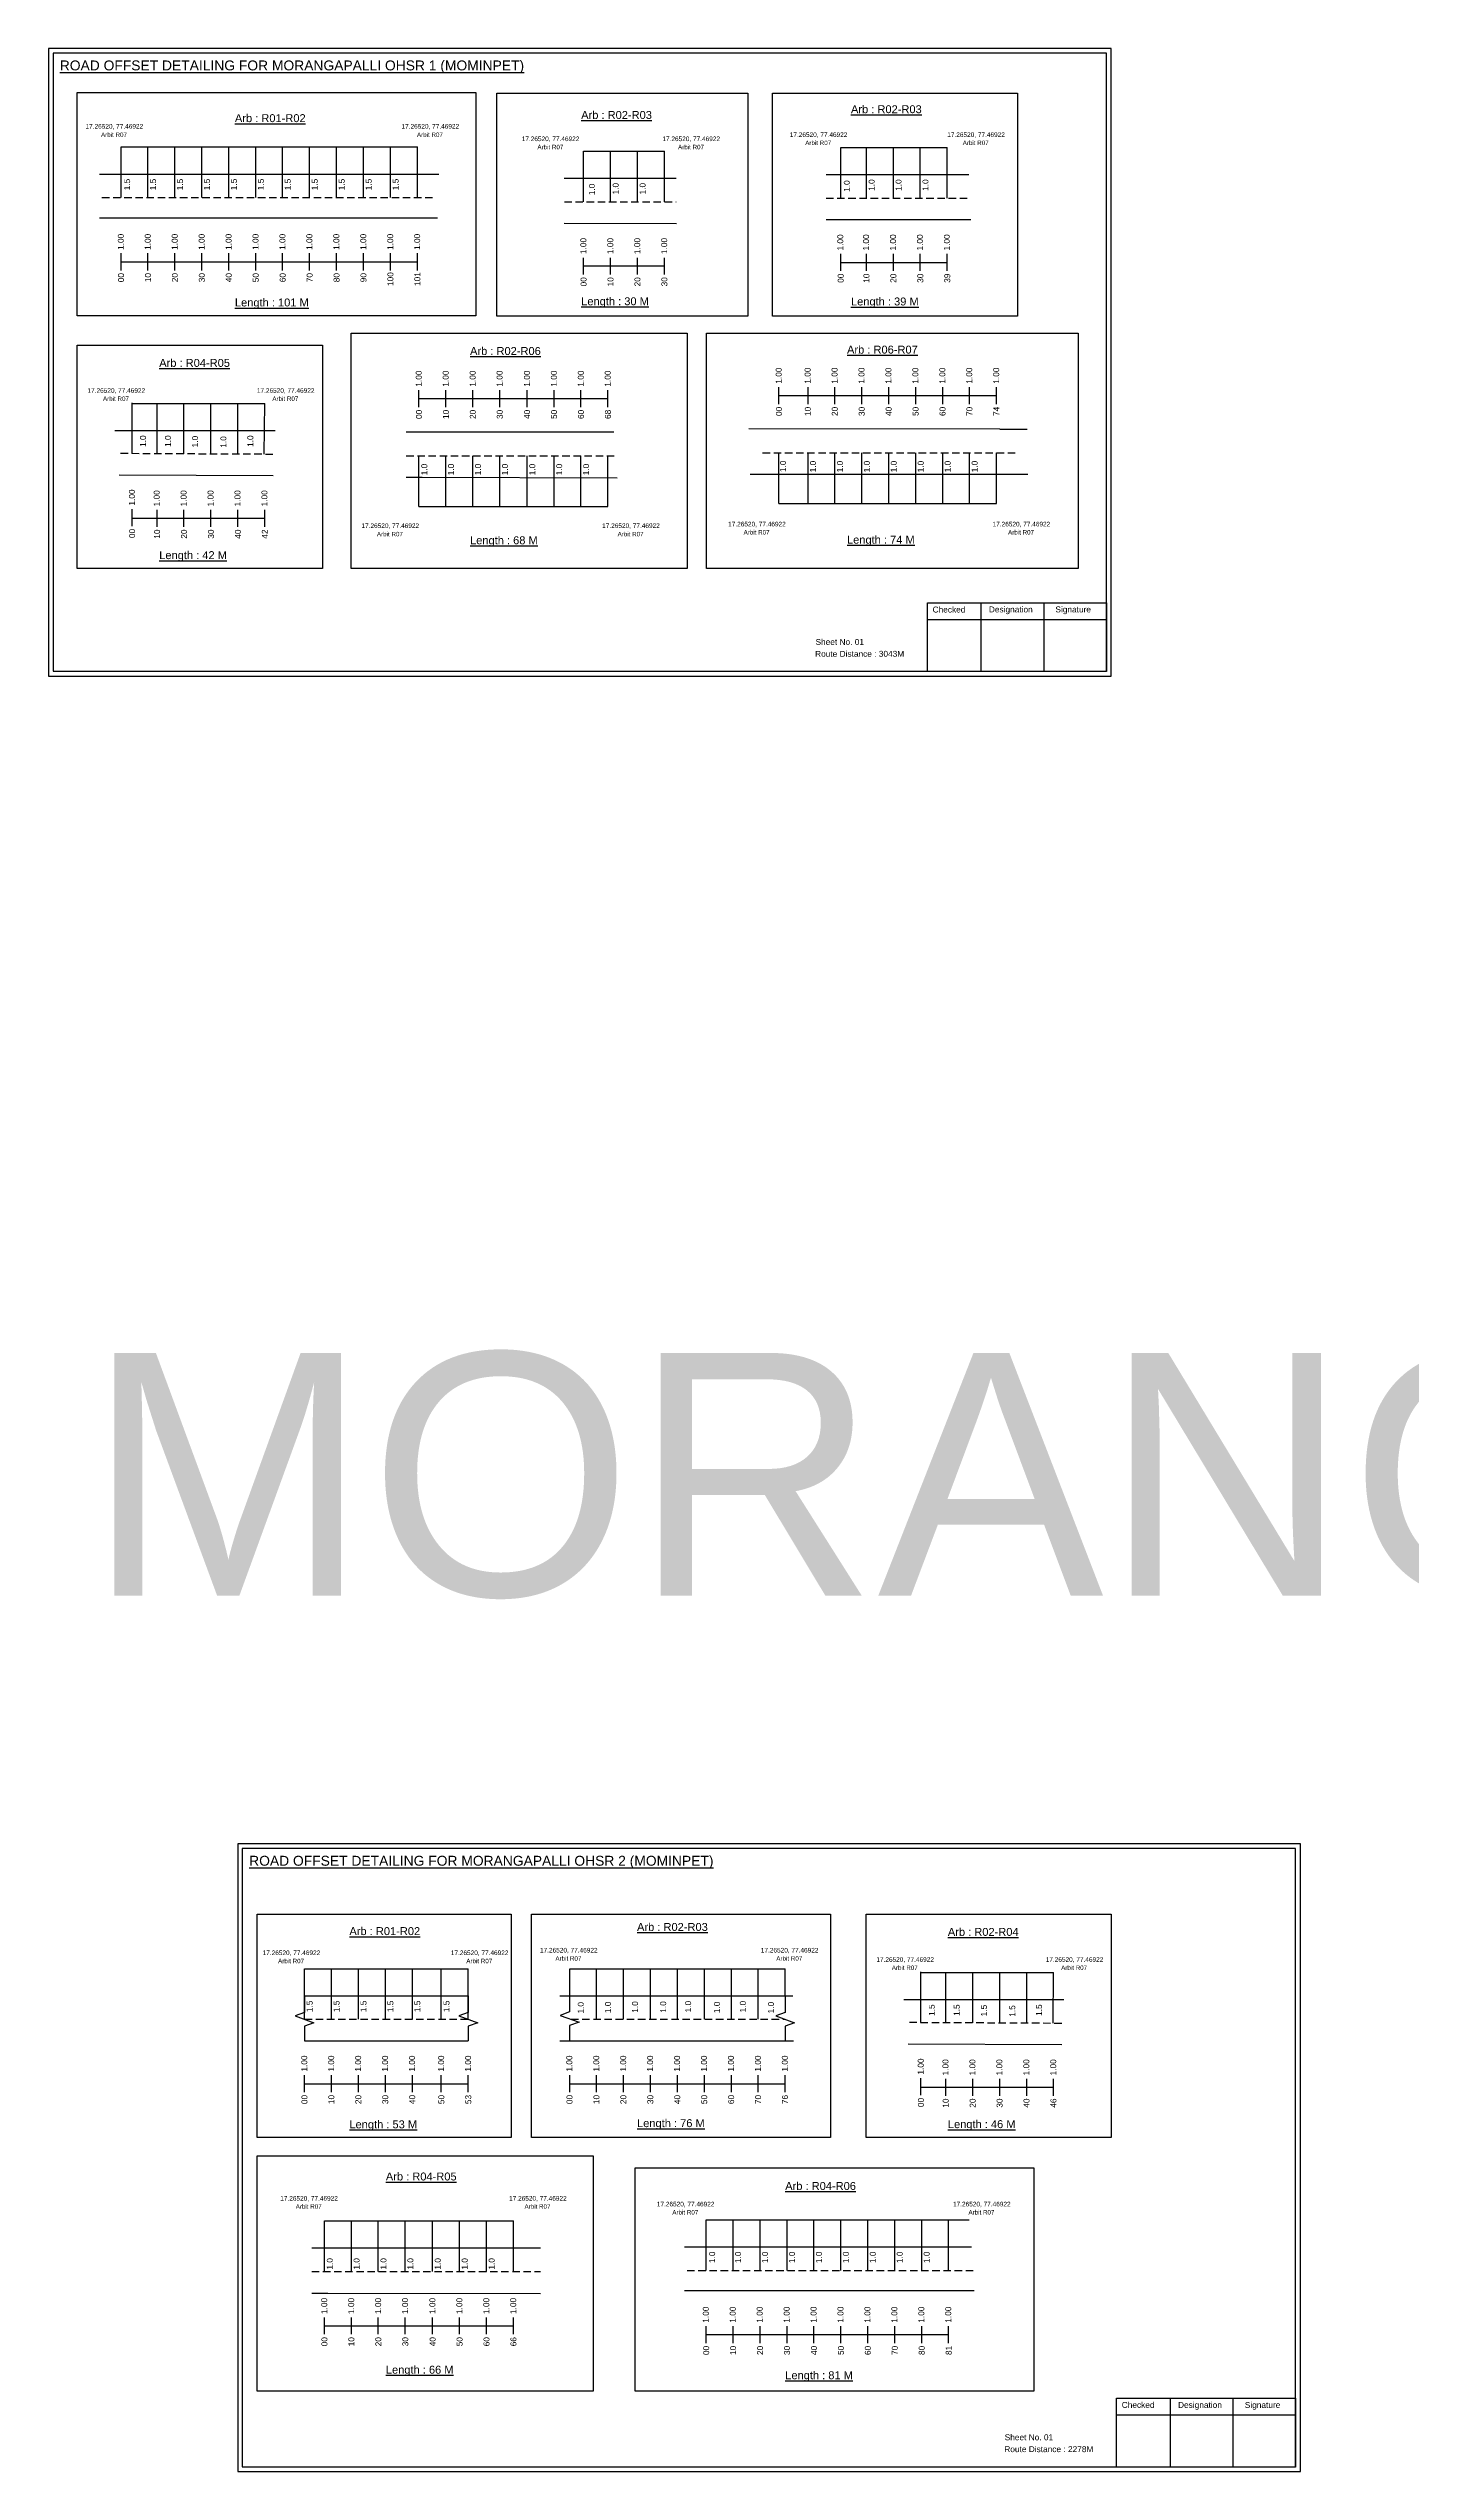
# Model space of a CAD drawing. Header units: inches. Extents: x -117 to 51867, y -12715 to 3423.
# Drawn here: x 36665 to 37353, y -2481 to -1258 of the extents above; entities that cross this region are included whole.
import ezdxf

# ---------------------------------------------------------------- set-up
doc = ezdxf.new("R2010")
doc.units = ezdxf.units.IN
doc.header["$MEASUREMENT"] = 0
doc.linetypes.add('DASHED2', pattern=[0.375, 0.25, -0.125])
doc.layers.add('PDF_Geometry', color=7, linetype='Continuous')
doc.layers.add('PDF_Text', color=5, linetype='Continuous')
doc.styles.add('PDF Arial', font='arial.ttf')
doc.styles.get("Standard").update_dxf_attribs({"font": 'arial.ttf'})

msp = doc.modelspace()

# ---------------------------------------------------------------- linework, layer by layer
at = {"color": 5}
for p, q in [((36701.2, -1307.9), (36850.8, -1307.9)), ((36934.7, -1310.1), (36975.5, -1310.1)), ((37064.5, -1308.2), (37118.3, -1308.2)), ((36706.9, -1437.4), (36773.8, -1437.4)), ((36851.6, -1489.4), (36947, -1489.4)), ((37033.3, -1487.8), (37143.2, -1487.8)), ((36793.9, -2227.2), (36876.5, -2227.2)), ((36927.7, -2227.2), (37036.5, -2227.2)), ((37105, -2229.1), (37172, -2229.1)), ((36803.9, -2354.4), (36899.3, -2354.4)), ((36996.6, -2353.9), (37129.4, -2353.9))]:
    msp.add_line(p, q, dxfattribs=at)
for p, q in [((36701.2, -1333.5), (36701.2, -1307.9)), ((36714.8, -1333.5), (36714.8, -1307.9)), ((36728.4, -1333.5), (36728.4, -1307.9)), ((36742, -1333.5), (36742, -1307.9)), ((36755.6, -1333.5), (36755.6, -1307.9)), ((36769.2, -1333.5), (36769.2, -1307.9)), ((36782.8, -1333.5), (36782.8, -1307.9)), ((36796.4, -1333.5), (36796.4, -1307.9)), ((36810, -1333.5), (36810, -1307.9)), ((36823.6, -1333.5), (36823.6, -1307.9)), ((36837.2, -1333.5), (36837.2, -1307.9)), ((36850.8, -1333.5), (36850.8, -1307.9)), ((36934.7, -1335.6), (36934.7, -1310.1)), ((36948.3, -1335.6), (36948.3, -1310.1)), ((36961.9, -1335.6), (36961.9, -1310.1)), ((36975.5, -1335.6), (36975.5, -1310.1)), ((37064.5, -1333.8), (37064.5, -1308.2)), ((37077.5, -1333.8), (37077.5, -1308.2)), ((37091.1, -1333.8), (37091.1, -1308.2)), ((37104.7, -1333.8), (37104.7, -1308.2)), ((37118.3, -1333.8), (37118.3, -1308.2)), ((36690.4, -1321.6), (36861.7, -1321.6)), ((36924.9, -1323.7), (36981.4, -1323.7)), ((37057.1, -1321.9), (37129.2, -1321.9)), ((36861, -1343.8), (36690.4, -1343.8)), ((37057.1, -1344.6), (37130.2, -1344.6)), ((36924.9, -1346.4), (36981.6, -1346.5)), ((36706.9, -1462.6), (36706.9, -1437.1)), ((36719.4, -1462.7), (36719.4, -1437.4)), ((36733, -1462.7), (36733, -1437.4)), ((36746.6, -1462.7), (36746.6, -1437.4)), ((36760.2, -1462.9), (36760.2, -1437.4)), ((36773.5, -1462.9), (36773.8, -1437.4)), ((36779, -1451.1), (36698.1, -1451.1)), ((36950, -1451.9), (36845.2, -1451.9)), ((37144.8, -1450.4), (37018.2, -1450.2)), ((37144.8, -1450.4), (37158.7, -1450.4)), ((36851.6, -1489.4), (36851.6, -1463.8)), ((36865.2, -1489.4), (36865.2, -1463.8)), ((36878.8, -1489.4), (36878.8, -1463.8)), ((36892.4, -1489.4), (36892.4, -1463.8)), ((36906.2, -1489.4), (36906.2, -1463.8)), ((36919.8, -1489.4), (36919.8, -1463.8)), ((36933.4, -1489.4), (36933.4, -1463.8)), ((36947, -1489.4), (36947, -1463.8)), ((37033.3, -1487.8), (37033.3, -1462.3)), ((37048, -1487.8), (37048, -1462.3)), ((37061.6, -1487.8), (37061.6, -1462.3)), ((37075.2, -1487.8), (37075.2, -1462.3)), ((37088.8, -1487.8), (37088.8, -1462.3)), ((37102.4, -1487.8), (37102.4, -1462.3)), ((37116, -1487.8), (37116, -1462.3)), ((37129.6, -1487.8), (37129.6, -1462.3)), ((37143.2, -1487.8), (37143.2, -1462.3)), ((36700.3, -1473.3), (36778, -1473.7)), ((36845.2, -1474.6), (36853.3, -1474.6)), ((36853.3, -1474.6), (36951.6, -1474.9)), ((37018.8, -1473.1), (37144.8, -1473.1)), ((37144.8, -1473.1), (37159, -1473.1)), ((36793.9, -2252.7), (36793.9, -2227.2)), ((36807.5, -2252.7), (36807.5, -2227.2)), ((36821.1, -2252.7), (36821.1, -2227.2)), ((36834.7, -2252.7), (36834.7, -2227.2)), ((36848.3, -2252.7), (36848.3, -2227.2)), ((36862.9, -2252.7), (36862.9, -2227.2)), ((36876.5, -2252.7), (36876.5, -2227.2)), ((36927.7, -2240.9), (36927.7, -2227.2)), ((36941.3, -2252.7), (36941.3, -2227.2)), ((36954.9, -2252.7), (36954.9, -2227.2)), ((36968.5, -2252.7), (36968.5, -2227.2)), ((36982.1, -2252.7), (36982.1, -2227.2)), ((36995.7, -2252.7), (36995.7, -2227.2)), ((37009.3, -2252.7), (37009.3, -2227.2)), ((37022.9, -2252.7), (37022.9, -2227.2)), ((37036.5, -2240.9), (37036.5, -2227.2)), ((37105, -2254.3), (37105, -2228.8)), ((37117.6, -2254.4), (37117.6, -2229.1)), ((37131.2, -2254.4), (37131.2, -2229.1)), ((37144.8, -2254.4), (37144.8, -2229.1)), ((37158.4, -2254.6), (37158.4, -2229.1)), ((37171.7, -2254.6), (37172, -2229.1)), ((36793.9, -2240.9), (36876.5, -2240.9)), ((36922.7, -2240.9), (37040.3, -2240.8)), ((37177.2, -2242.8), (37096.3, -2242.8)), ((36793.9, -2263.5), (36876.5, -2263.5)), ((36922.8, -2263.5), (37040.6, -2263.5)), ((37098.5, -2265), (37176.2, -2265.4)), ((36803.9, -2380), (36803.9, -2354.4)), ((36817.5, -2380), (36817.5, -2354.4)), ((36831.1, -2380), (36831.1, -2354.4)), ((36844.7, -2380), (36844.7, -2354.4)), ((36858.5, -2380), (36858.5, -2354.4)), ((36872.1, -2380), (36872.1, -2354.4)), ((36885.7, -2380), (36885.7, -2354.4)), ((36899.3, -2380), (36899.3, -2354.4)), ((36996.6, -2379.4), (36996.6, -2353.9)), ((37010.2, -2379.4), (37010.2, -2353.9)), ((37023.8, -2379.4), (37023.8, -2353.9)), ((37037.4, -2379.4), (37037.4, -2353.9)), ((37051, -2379.4), (37051, -2353.9)), ((37064.6, -2379.4), (37064.6, -2353.9)), ((37078.2, -2379.4), (37078.2, -2353.9)), ((37091.8, -2379.4), (37091.8, -2353.9)), ((37105.4, -2379.4), (37105.4, -2353.9)), ((37119, -2379.4), (37119, -2353.9)), ((36912.9, -2368.1), (36797.5, -2368.1)), ((36985.7, -2367.5), (37130.5, -2367.5)), ((36797.5, -2390.8), (36805.6, -2390.8)), ((36805.6, -2390.8), (36912.9, -2391.1)), ((37131.9, -2389.7), (36985.7, -2389.7))]:
    msp.add_line(p, q)
at = {"linetype": 'DASHED2', "ltscale": 15}
for p, q in [((36691.6, -1333.5), (36859.2, -1333.5)), ((36925, -1335.6), (36981.4, -1335.6)), ((37057.1, -1333.8), (37129.7, -1333.8)), ((36701, -1462.5), (36779.3, -1462.9)), ((36845.2, -1463.8), (36950.6, -1463.8)), ((37025.1, -1462.3), (37153.7, -1462.3)), ((36793.9, -2252.7), (36876.5, -2252.7)), ((36928.4, -2252.7), (37036.5, -2252.7)), ((37099.2, -2254.2), (37177.5, -2254.6)), ((36797.5, -2380), (36912.9, -2380)), ((36987, -2379.4), (37131.3, -2379.4))]:
    msp.add_line(p, q, dxfattribs=at)
at = {"color": 217, "true_color": 0x93278f}
for p, q in [((36701.2, -1370.2), (36701.2, -1361.6)), ((36701.2, -1365.9), (36850.8, -1365.9)), ((36714.8, -1370.2), (36714.8, -1361.6)), ((36728.4, -1370.2), (36728.4, -1361.6)), ((36742, -1370.2), (36742, -1361.6)), ((36755.6, -1370.2), (36755.6, -1361.6)), ((36769.2, -1370.2), (36769.2, -1361.6)), ((36782.8, -1370.2), (36782.8, -1361.6)), ((36796.4, -1370.2), (36796.4, -1361.6)), ((36810, -1370.2), (36810, -1361.6)), ((36823.6, -1370.2), (36823.6, -1361.6)), ((36837.2, -1370.2), (36837.2, -1361.6)), ((36850.8, -1370.2), (36850.8, -1361.6)), ((36934.7, -1372.3), (36934.7, -1363.8)), ((36934.7, -1368), (36975.5, -1368)), ((36948.3, -1372.3), (36948.3, -1363.8)), ((36961.9, -1372.3), (36961.9, -1363.8)), ((36975.5, -1372.3), (36975.5, -1363.8)), ((37064.5, -1370.5), (37064.5, -1361.9)), ((37064.5, -1366.2), (37118.3, -1366.2)), ((37077.5, -1370.5), (37077.5, -1361.9)), ((37091.1, -1370.5), (37091.1, -1361.9)), ((37104.7, -1370.5), (37104.7, -1361.9)), ((37118.3, -1370.5), (37118.3, -1361.9)), ((37033.3, -1437.7), (37033.3, -1429.1)), ((37048, -1437.7), (37048, -1429.1)), ((37061.6, -1437.7), (37061.6, -1429.1)), ((37075.2, -1437.7), (37075.2, -1429.1)), ((37088.8, -1437.7), (37088.8, -1429.1)), ((37102.4, -1437.7), (37102.4, -1429.1)), ((37116, -1437.7), (37116, -1429.1)), ((37129.6, -1437.7), (37129.6, -1429.1)), ((37143.2, -1437.7), (37143.2, -1429.1)), ((36851.6, -1439.2), (36851.6, -1430.7)), ((36851.6, -1434.9), (36947, -1434.9)), ((36865.2, -1439.2), (36865.2, -1430.7)), ((36878.8, -1439.2), (36878.8, -1430.7)), ((36892.4, -1439.2), (36892.4, -1430.7)), ((36906.2, -1439.2), (36906.2, -1430.7)), ((36919.8, -1439.2), (36919.8, -1430.7)), ((36933.4, -1439.2), (36933.4, -1430.7)), ((36947, -1439.2), (36947, -1430.7)), ((37033.3, -1433.4), (37143.2, -1433.4)), ((36706.9, -1499.2), (36706.9, -1490.7)), ((36719.4, -1499.6), (36719.4, -1491.1)), ((36733, -1499.6), (36733, -1491.1)), ((36746.6, -1499.6), (36746.6, -1491.1)), ((36760.2, -1499.6), (36760.2, -1491.1)), ((36773.8, -1499.6), (36773.8, -1491.1)), ((36706.9, -1495.3), (36773.8, -1495.3)), ((36793.9, -2289.4), (36793.9, -2280.9)), ((36793.9, -2285.2), (36876.5, -2285.2)), ((36807.5, -2289.4), (36807.5, -2280.9)), ((36821.1, -2289.4), (36821.1, -2280.9)), ((36834.7, -2289.4), (36834.7, -2280.9)), ((36848.3, -2289.4), (36848.3, -2280.9)), ((36862.9, -2289.4), (36862.9, -2280.9)), ((36876.5, -2289.4), (36876.5, -2280.9)), ((36927.7, -2289.4), (36927.7, -2280.9)), ((36927.7, -2285.2), (37036.5, -2285.2)), ((36941.3, -2289.4), (36941.3, -2280.9)), ((36954.9, -2289.4), (36954.9, -2280.9)), ((36968.5, -2289.4), (36968.5, -2280.9)), ((36982.1, -2289.4), (36982.1, -2280.9)), ((36995.7, -2289.4), (36995.7, -2280.9)), ((37009.3, -2289.4), (37009.3, -2280.9)), ((37022.9, -2289.4), (37022.9, -2280.9)), ((37036.5, -2289.4), (37036.5, -2280.9)), ((37105, -2290.9), (37105, -2282.4)), ((37117.6, -2291.3), (37117.6, -2282.8)), ((37131.2, -2291.3), (37131.2, -2282.8)), ((37144.8, -2291.3), (37144.8, -2282.8)), ((37158.4, -2291.3), (37158.4, -2282.8)), ((37172, -2291.3), (37172, -2282.8)), ((37105, -2287), (37172, -2287)), ((36803.9, -2411.6), (36803.9, -2403.1)), ((36803.9, -2407.4), (36899.3, -2407.3)), ((36817.5, -2411.6), (36817.5, -2403.1)), ((36831.1, -2411.6), (36831.1, -2403.1)), ((36844.7, -2411.6), (36844.7, -2403.1)), ((36858.5, -2411.6), (36858.5, -2403.1)), ((36872.1, -2411.6), (36872.1, -2403.1)), ((36885.7, -2411.6), (36885.7, -2403.1)), ((36899.3, -2411.6), (36899.3, -2403.1)), ((36996.6, -2416.1), (36996.6, -2407.5)), ((37010.2, -2416.1), (37010.2, -2407.5)), ((37023.8, -2416.1), (37023.8, -2407.5)), ((37037.4, -2416.1), (37037.4, -2407.5)), ((37051, -2416.1), (37051, -2407.5)), ((37064.6, -2416.1), (37064.6, -2407.5)), ((37078.2, -2416.1), (37078.2, -2407.5)), ((37091.8, -2416.1), (37091.8, -2407.5)), ((37105.4, -2416.1), (37105.4, -2407.5)), ((37119, -2416.1), (37119, -2407.5)), ((36996.6, -2411.8), (37119, -2411.8))]:
    msp.add_line(p, q, dxfattribs=at)
for points in [[(36679.1, -1280.4), (36880.4, -1280.4), (36880.4, -1393.1), (36679.1, -1393.1)], [(36890.9, -1280.8), (37017.6, -1280.8), (37017.6, -1393.4), (36890.9, -1393.4)], [(37030, -1280.8), (37153.8, -1280.8), (37153.8, -1393.4), (37030, -1393.4)], [(36817.4, -1401.9), (36987, -1401.9), (36987, -1520.7), (36817.4, -1520.7)], [(36996.7, -1401.9), (37184.3, -1401.9), (37184.3, -1520.7), (36996.7, -1520.7)], [(36679.1, -1408), (36803, -1408), (36803, -1520.7), (36679.1, -1520.7)], [(36770, -2199.7), (36898.1, -2199.7), (36898.1, -2312.4), (36770, -2312.4)], [(36908.4, -2199.7), (37059.3, -2199.7), (37059.3, -2312.4), (36908.4, -2312.4)], [(37077.3, -2199.7), (37201.1, -2199.7), (37201.1, -2312.4), (37077.3, -2312.4)], [(36770, -2321.6), (36939.6, -2321.6), (36939.6, -2440.4), (36770, -2440.4)], [(36960.8, -2327.7), (37162, -2327.7), (37162, -2440.4), (36960.8, -2440.4)]]:
    msp.add_lwpolyline(points, close=True)
at = {"linetype": 'Continuous'}
for points in [[(36793.9, -2240.9), (36793.9, -2249.3), (36789.1, -2251), (36798.6, -2254.5), (36793.9, -2256.2), (36793.9, -2263.5)], [(36876.5, -2240.9), (36876.5, -2249.3), (36871.8, -2251), (36881.3, -2254.5), (36876.5, -2256.2), (36876.5, -2263.5)], [(36927.6, -2240.6), (36927.6, -2249), (36922.9, -2250.7), (36932.4, -2254.2), (36927.6, -2255.9), (36927.6, -2263.3)], [(37036.5, -2240.9), (37036.5, -2249.3), (37031.7, -2251), (37041.2, -2254.5), (37036.5, -2256.2), (37036.5, -2263.5)]]:
    msp.add_lwpolyline(points, dxfattribs=at)
at = {"layer": 'PDF_Geometry'}
for points in [[(36664.6, -1258.2), (36664.6, -1574.9), (37201, -1574.9), (37201, -1258.2)], [(36666.9, -1260.6), (36666.9, -1572.5), (37198.6, -1572.5), (37198.6, -1260.6)], [(36760.1, -2164.2), (36760.1, -2480.9), (37296.6, -2480.9), (37296.6, -2164.2)], [(36762.4, -2166.5), (36762.4, -2478.5), (37294.1, -2478.5), (37294.1, -2166.5)]]:
    msp.add_lwpolyline(points, close=True, dxfattribs=at)
at = {"layer": 'PDF_Geometry', "color": 242, "true_color": 0xcc1f26}
for points in [[(37198.6, -1572.6), (37108.3, -1572.6), (37108.3, -1538), (37198.6, -1538)], [(37294.1, -2478.6), (37203.8, -2478.6), (37203.8, -2443.9), (37294.1, -2443.9)]]:
    msp.add_lwpolyline(points, close=True, dxfattribs=at)
for points in [[(37135.3, -1538), (37135.3, -1572.6)], [(37167, -1538), (37167, -1572.6)], [(37108.3, -1546.4), (37198.6, -1546.4)], [(37230.8, -2443.9), (37230.8, -2478.6)], [(37262.5, -2443.9), (37262.5, -2478.6)], [(37203.8, -2452.3), (37294.1, -2452.3)]]:
    msp.add_lwpolyline(points, dxfattribs=at)

# ---------------------------------------------------------------- texts
at = {"color": 242, "true_color": 0xcd2027}
for s, height, p in [('%%UROAD OFFSET DETAILING FOR MORANGAPALLI OHSR 1 (MOMINPET)', 5, (36670.3, -1269.3)), ('%%UArb : R01-R02', 4, (36758.7, -1295.4)), ('%%UArb : R02-R03', 4, (36933.5, -1293.8)), ('%%UArb : R02-R03', 4, (37069.7, -1290.9)), ('%%ULength : 101 M', 4, (36758.7, -1388.4)), ('%%ULength : 30 M', 4, (36933.5, -1387.8)), ('%%ULength : 39 M', 4, (37069.7, -1387.9)), ('%%UArb : R04-R05', 4, (36720.5, -1418.9)), ('%%UArb : R02-R06', 4, (36877.4, -1412.9)), ('%%UArb : R06-R07', 4, (37067.7, -1412.2)), ('%%ULength : 42 M', 4, (36720.5, -1515.9)), ('%%ULength : 68 M', 4, (36877.4, -1508.4)), ('%%ULength : 74 M', 4, (37067.7, -1508.1)), ('%%UROAD OFFSET DETAILING FOR MORANGAPALLI OHSR 2 (MOMINPET)', 5, (36765.9, -2175.2)), ('%%UArb : R01-R02', 4, (36816.5, -2210.2)), ('%%UArb : R02-R03', 4, (36961.7, -2208.1)), ('%%UArb : R02-R04', 4, (37118.6, -2210.6)), ('%%ULength : 53 M', 4, (36816.5, -2307.7)), ('%%ULength : 76 M', 4, (36961.7, -2307.1)), ('%%ULength : 46 M', 4, (37118.6, -2307.6)), ('%%UArb : R04-R05', 4, (36834.9, -2334)), ('%%UArb : R04-R06', 4, (37036.5, -2338.8)), ('%%ULength : 66 M', 4, (36834.9, -2431.5)), ('%%ULength : 81 M', 4, (37036.5, -2434.3))]:
    msp.add_text(s, height=height, dxfattribs=at).set_placement(p)
at = {"color": 5}
for s, height, p in [('17.26520, 77.46922', 2.34, (36683.3, -1298.7)), ('Arbit R07', 2.25, (36691.1, -1302.9)), ('17.26520, 77.46922', 2.34, (36842.8, -1298.7)), ('Arbit R07', 2.25, (36850.6, -1302.9)), ('17.26520, 77.46922', 2.34, (36903.5, -1305)), ('Arbit R07', 2.25, (36911.4, -1309.1)), ('17.26520, 77.46922', 2.34, (36974.5, -1305)), ('Arbit R07', 2.25, (36982.4, -1309.1)), ('17.26520, 77.46922', 2.34, (37038.8, -1302.9)), ('Arbit R07', 2.25, (37046.6, -1307)), ('17.26520, 77.46922', 2.34, (37118.3, -1302.9)), ('Arbit R07', 2.25, (37126.1, -1307)), ('17.26520, 77.46922', 2.34, (36684.3, -1432)), ('17.26520, 77.46922', 2.34, (36769.8, -1432)), ('Arbit R07', 2.25, (36692.1, -1436.1)), ('Arbit R07', 2.25, (36777.6, -1436.1)), ('17.26520, 77.46922', 2.34, (36822.6, -1500.2)), ('Arbit R07', 2.25, (36830.4, -1504.4)), ('17.26520, 77.46922', 2.34, (36944.1, -1500.2)), ('Arbit R07', 2.25, (36951.9, -1504.4)), ('17.26520, 77.46922', 2.34, (37007.7, -1499.4)), ('Arbit R07', 2.25, (37015.5, -1503.5)), ('17.26520, 77.46922', 2.34, (37141.2, -1499.4)), ('Arbit R07', 2.25, (37149, -1503.5)), ('17.26520, 77.46922', 2.34, (36772.7, -2220.3)), ('Arbit R07', 2.25, (36780.5, -2224.4)), ('17.26520, 77.46922', 2.34, (36867.7, -2220.3)), ('Arbit R07', 2.25, (36875.5, -2224.4)), ('17.26520, 77.46922', 2.34, (36912.7, -2219)), ('Arbit R07', 2.25, (36920.5, -2223.1)), ('17.26520, 77.46922', 2.34, (37024.2, -2219)), ('Arbit R07', 2.25, (37032, -2223.1)), ('17.26520, 77.46922', 2.34, (37082.5, -2223.7)), ('17.26520, 77.46922', 2.34, (37168, -2223.7)), ('Arbit R07', 2.25, (37090.3, -2227.8)), ('Arbit R07', 2.25, (37175.8, -2227.8)), ('17.26520, 77.46922', 2.34, (36781.6, -2344.2)), ('Arbit R07', 2.25, (36789.4, -2348.3)), ('17.26520, 77.46922', 2.34, (36897.1, -2344.2)), ('Arbit R07', 2.25, (36904.9, -2348.3)), ('17.26520, 77.46922', 2.34, (36971.7, -2347.1)), ('17.26520, 77.46922', 2.34, (37121.2, -2347.1)), ('Arbit R07', 2.25, (36979.5, -2351.2)), ('Arbit R07', 2.25, (37129, -2351.2))]:
    msp.add_text(s, height=height, dxfattribs=at).set_placement(p)
for s, p in [('1.5', (36705.8, -1329.8)), ('1.5', (36718.9, -1329.8)), ('1.5', (36732.5, -1329.8)), ('1.5', (36746.1, -1329.8)), ('1.5', (36759.7, -1329.8)), ('1.5', (36773.3, -1329.8)), ('1.5', (36786.9, -1329.8)), ('1.5', (36800.5, -1329.8)), ('1.5', (36814.1, -1329.8)), ('1.5', (36827.7, -1329.8)), ('1.5', (36841.3, -1329.8)), ('1.0', (36940.4, -1332.3)), ('1.0', (36952.4, -1331.9)), ('1.0', (36966, -1331.9)), ('1.0', (37069.1, -1330.6)), ('1.0', (37081.6, -1330.1)), ('1.0', (37095.2, -1330.1)), ('1.0', (37108.8, -1330.1)), ('1.0', (36713.8, -1459.3)), ('1.0', (36726.4, -1459.3)), ('1.0', (36740.1, -1459.5)), ('1.0', (36754.4, -1459.7)), ('1.0', (36768, -1459.3)), ('1.0', (37036.9, -1472)), ('1.0', (37052, -1472.1)), ('1.0', (37065.6, -1472.1)), ('1.0', (37079.2, -1472.1)), ('1.0', (37092.8, -1472.1)), ('1.0', (37106.4, -1472.1)), ('1.0', (37120, -1472.1)), ('1.0', (37133.6, -1472.1)), ('1.0', (36855.8, -1473.6)), ('1.0', (36869.3, -1473.6)), ('1.0', (36882.9, -1473.6)), ('1.0', (36896.5, -1473.6)), ('1.0', (36910.3, -1473.6)), ('1.0', (36923.9, -1473.6)), ('1.0', (36937.5, -1473.6)), ('1.5', (36797.9, -2249.1)), ('1.5', (36811.5, -2249.1)), ('1.5', (36825.1, -2249.1)), ('1.5', (36838.7, -2249.1)), ('1.5', (36852.3, -2249.1)), ('1.5', (36867, -2249.1)), ('1.0', (36934.8, -2249.8)), ('1.0', (36948.5, -2249.6)), ('1.0', (36962.2, -2249.4)), ('1.0', (36976.4, -2249.4)), ('1.0', (36989, -2249.2)), ('1.0', (37003.5, -2249.6)), ('1.0', (37016.6, -2249.2)), ('1.0', (37030.8, -2249.7)), ('1.5', (37112, -2251)), ('1.5', (37124.6, -2251)), ('1.5', (37138.3, -2251.2)), ('1.5', (37152.6, -2251.4)), ('1.5', (37166.1, -2251)), ('1.0', (37001.1, -2375.7)), ('1.0', (37014.2, -2375.7)), ('1.0', (37027.8, -2375.7)), ('1.0', (37041.4, -2375.7)), ('1.0', (37055, -2375.7)), ('1.0', (37068.6, -2375.7)), ('1.0', (37082.2, -2375.7)), ('1.0', (37095.8, -2375.7)), ('1.0', (37109.4, -2375.7)), ('1.0', (36808.1, -2379)), ('1.0', (36821.6, -2379)), ('1.0', (36835.2, -2379)), ('1.0', (36848.8, -2379)), ('1.0', (36862.6, -2379)), ('1.0', (36876.2, -2379)), ('1.0', (36889.8, -2379))]:
    msp.add_text(s, height=3, rotation=90).set_placement(p)
at = {"color": 217, "true_color": 0x93278f}
for s, p in [('1.00', (36702.6, -1359.9)), ('1.00', (36716.2, -1359.9)), ('1.00', (36729.8, -1359.9)), ('1.00', (36743.4, -1359.9)), ('1.00', (36757, -1359.9)), ('1.00', (36770.6, -1359.9)), ('1.00', (36784.2, -1359.9)), ('1.00', (36797.8, -1359.9)), ('1.00', (36811.4, -1359.9)), ('1.00', (36825, -1359.9)), ('1.00', (36838.6, -1359.9)), ('1.00', (36852.2, -1359.9)), ('1.00', (36936.1, -1362)), ('1.00', (36949.7, -1362)), ('1.00', (36963.3, -1362)), ('1.00', (36976.9, -1362)), ('1.00', (37065.8, -1360.2)), ('1.00', (37078.8, -1360.2)), ('1.00', (37092.4, -1360.2)), ('1.00', (37106, -1360.2)), ('1.00', (37119.6, -1360.2)), ('00', (36702.7, -1376.2)), ('10', (36716.3, -1376.2)), ('20', (36729.9, -1376.2)), ('30', (36743.5, -1376.2)), ('40', (36757.1, -1376.2)), ('50', (36770.7, -1376.2)), ('60', (36784.3, -1376.2)), ('70', (36797.9, -1376.2)), ('80', (36811.5, -1376.2)), ('90', (36825.1, -1376.2)), ('100', (36838.7, -1378.1)), ('101', (36852.3, -1378.1)), ('00', (36936.2, -1378.3)), ('10', (36949.8, -1378.3)), ('20', (36963.4, -1378.3)), ('30', (36977, -1378.3)), ('00', (37066, -1376.5)), ('10', (37079, -1376.5)), ('20', (37092.6, -1376.5)), ('30', (37106.2, -1376.5)), ('39', (37119.8, -1376.5)), ('1.00', (36853, -1428.9)), ('1.00', (36866.6, -1428.9)), ('1.00', (36880.2, -1428.9)), ('1.00', (36893.8, -1428.9)), ('1.00', (36907.6, -1428.9)), ('1.00', (36921.2, -1428.9)), ('1.00', (36934.8, -1428.9)), ('1.00', (36948.4, -1428.9)), ('1.00', (37034.7, -1427.4)), ('1.00', (37049.3, -1427.4)), ('1.00', (37062.9, -1427.4)), ('1.00', (37076.5, -1427.4)), ('1.00', (37090.1, -1427.4)), ('1.00', (37103.7, -1427.4)), ('1.00', (37117.3, -1427.4)), ('1.00', (37130.9, -1427.4)), ('1.00', (37144.5, -1427.4)), ('00', (36853.1, -1445.2)), ('10', (36866.7, -1445.2)), ('20', (36880.3, -1445.2)), ('30', (36893.9, -1445.2)), ('40', (36907.7, -1445.2)), ('50', (36921.3, -1445.2)), ('60', (36934.9, -1445.2)), ('68', (36948.5, -1445.2)), ('00', (37034.8, -1443.7)), ('10', (37049.4, -1443.7)), ('20', (37063, -1443.7)), ('30', (37076.6, -1443.7)), ('40', (37090.2, -1443.7)), ('50', (37103.8, -1443.7)), ('60', (37117.4, -1443.7)), ('70', (37131, -1443.7)), ('74', (37144.6, -1443.7)), ('1.00', (36708.2, -1488.9)), ('1.00', (36720.7, -1489.3)), ('1.00', (36734.3, -1489.3)), ('1.00', (36747.9, -1489.3)), ('1.00', (36761.5, -1489.3)), ('1.00', (36775.1, -1489.3)), ('00', (36708.3, -1505.3)), ('10', (36720.9, -1505.6)), ('20', (36734.5, -1505.6)), ('30', (36748.1, -1505.6)), ('40', (36761.7, -1505.6)), ('42', (36775.3, -1505.6)), ('1.00', (36795.2, -2279.1)), ('1.00', (36808.8, -2279.1)), ('1.00', (36822.4, -2279.1)), ('1.00', (36836, -2279.1)), ('1.00', (36849.6, -2279.1)), ('1.00', (36864.3, -2279.1)), ('1.00', (36877.9, -2279.1)), ('1.00', (36929, -2279.1)), ('1.00', (36942.6, -2279.1)), ('1.00', (36956.2, -2279.1)), ('1.00', (36969.8, -2279.1)), ('1.00', (36983.4, -2279.1)), ('1.00', (36997, -2279.1)), ('1.00', (37010.6, -2279.1)), ('1.00', (37024.2, -2279.1)), ('1.00', (37037.8, -2279.1)), ('1.00', (37106.4, -2280.6)), ('1.00', (37118.9, -2281)), ('1.00', (37132.5, -2281)), ('1.00', (37146.1, -2281)), ('1.00', (37159.7, -2281)), ('1.00', (37173.3, -2281)), ('00', (36795.3, -2295.5)), ('10', (36808.9, -2295.5)), ('20', (36822.5, -2295.5)), ('30', (36836.1, -2295.5)), ('40', (36849.7, -2295.5)), ('50', (36864.4, -2295.5)), ('53', (36878, -2295.5)), ('00', (36929.1, -2295.5)), ('10', (36942.7, -2295.5)), ('20', (36956.3, -2295.5)), ('30', (36969.9, -2295.5)), ('40', (36983.5, -2295.5)), ('50', (36997.1, -2295.5)), ('60', (37010.7, -2295.5)), ('70', (37024.3, -2295.5)), ('76', (37037.9, -2295.5)), ('00', (37106.5, -2297)), ('10', (37119, -2297.3)), ('20', (37132.6, -2297.3)), ('30', (37146.2, -2297.3)), ('40', (37159.8, -2297.3)), ('46', (37173.4, -2297.3)), ('1.00', (36805.3, -2401.4)), ('1.00', (36818.9, -2401.4)), ('1.00', (36832.5, -2401.4)), ('1.00', (36846.1, -2401.4)), ('1.00', (36859.9, -2401.4)), ('1.00', (36873.5, -2401.4)), ('1.00', (36887.1, -2401.4)), ('1.00', (36900.7, -2401.4)), ('1.00', (36997.9, -2405.8)), ('1.00', (37011.5, -2405.8)), ('1.00', (37025.1, -2405.8)), ('1.00', (37038.7, -2405.8)), ('1.00', (37052.3, -2405.8)), ('1.00', (37065.9, -2405.8)), ('1.00', (37079.5, -2405.8)), ('1.00', (37093.1, -2405.8)), ('1.00', (37106.7, -2405.8)), ('1.00', (37120.3, -2405.8)), ('00', (36805.4, -2417.7)), ('10', (36819, -2417.7)), ('20', (36832.6, -2417.7)), ('30', (36846.2, -2417.7)), ('40', (36860, -2417.7)), ('50', (36873.6, -2417.7)), ('60', (36887.2, -2417.7)), ('66', (36900.8, -2417.7)), ('00', (36998.1, -2422.1)), ('10', (37011.7, -2422.1)), ('20', (37025.3, -2422.1)), ('30', (37038.9, -2422.1)), ('40', (37052.5, -2422.1)), ('50', (37066.1, -2422.1)), ('60', (37079.7, -2422.1)), ('70', (37093.3, -2422.1)), ('80', (37106.9, -2422.1)), ('81', (37120.5, -2422.1))]:
    msp.add_text(s, height=3, rotation=90, dxfattribs=at).set_placement(p)
for s, height, p in [('Route Distance : 3043M', 3, (37051.6, -1565.2)), ('Sheet No. 01', 3, (37051.8, -1559.2)), ('MORANGAPALLI 2', 122.535, (36683.8, -2039)), ('Route Distance : 2278M', 3, (37147.1, -2471.1)), ('Sheet No. 01', 3, (37147.3, -2465.1))]:
    msp.add_text(s, height=height).set_placement(p)
at = {"layer": 'PDF_Text', "color": 7, "attachment_point": 7, "style": 'PDF Arial'}
for s, insert, char_height in [('Checked', (37110.9, -1542.9), 3), ('Designation', (37139.3, -1543.7), 3.001), ('Signature', (37172.9, -1543.7), 3), ('Checked', (37206.4, -2448.8), 3), ('Designation', (37234.8, -2449.7), 3.001), ('Signature', (37268.5, -2449.7), 3)]:
    msp.add_mtext(s, dxfattribs=dict(at, insert=insert, char_height=char_height))

doc.saveas('drawing.dxf')
